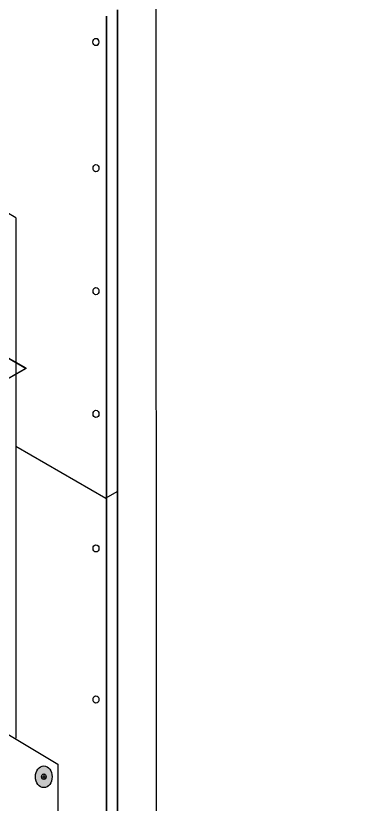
# Model space of a CAD drawing. Header units: inches. Extents: x -17.6 to 82.3, y -15.1 to 23.2.
# Drawn here: x 2.49 to 4.555, y 9.506 to 14.32 of the extents above; entities that cross this region are included whole.
import ezdxf

# ---------------------------------------------------------------- set-up
doc = ezdxf.new("R2010")
doc.units = ezdxf.units.IN
doc.header["$MEASUREMENT"] = 0
doc.layers.add('G-ANNO-TTLB', color=7, linetype='Continuous', lineweight=0)
doc.layers.add('TYVEK', color=7, linetype='Continuous', lineweight=0)

# ---------------------------------------------------------------- blocks, each defined once
blk = doc.blocks.new('Block_37')
at = {"layer": 'TYVEK', "color": 4, "lineweight": 25, "true_color": 0x00ffff}
for p, q in [((-0.4384, 11.5955), (-0.0842, 11.3904)), ((2.4316, 9.9409), (2.7467, 9.7517))]:
    blk.add_line(p, q, dxfattribs=at)

msp = doc.modelspace()

# ---------------------------------------------------------------- hatches: boundary and pattern name
at = {"layer": 'G-ANNO-TTLB', "true_color": 0xff00ff, "transparency": 33554687}
h = msp.add_hatch(color=6, dxfattribs=at)
edge = h.paths.add_edge_path()
edge.add_spline(control_points=[(24.6253, -11.0625), (24.6253, -11.0625), (-16.0625, -11.0625), (-16.0625, -11.0625), (-16.0625, -11.0625), (-16.0625, 23.0625), (-16.0625, 23.0625), (-16.0625, 23.0625), (24.6253, 23.0625), (24.6253, 23.0625), (24.6253, 23.0625), (24.6253, -11.0625), (24.6253, -11.0625)], knot_values=[0, 0, 0, 0, 1, 1, 1, 2, 2, 2, 3, 3, 3, 4, 4, 4, 4], degree=3, periodic=0)
edge = h.paths.add_edge_path()
edge.add_spline(control_points=[(-15.9375, 22.9375), (-15.9375, 22.9375), (-15.9375, -10.9375), (-15.9375, -10.9375), (-15.9375, -10.9375), (24.5003, -10.9375), (24.5003, -10.9375), (24.5003, -10.9375), (24.5003, 22.9375), (24.5003, 22.9375), (24.5003, 22.9375), (-15.9375, 22.9375), (-15.9375, 22.9375)], knot_values=[0, 0, 0, 0, 1, 1, 1, 2, 2, 2, 3, 3, 3, 4, 4, 4, 4], degree=3, periodic=0)
edge.add_line((-15.9375, 22.9375), (-15.9375, 22.9375))
at = {"layer": 'TYVEK', "true_color": 0x003b71, "transparency": 33554687}
h = msp.add_hatch(color=156, dxfattribs=at)
h.dxf.hatch_style = 2
edge = h.paths.add_edge_path()
edge.add_ellipse((2.6612, 9.6741), major_axis=(0, 0.0664), ratio=0.766948, start_angle=0, end_angle=360)

# ---------------------------------------------------------------- linework, layer by layer
at = {"layer": 'G-ANNO-TTLB'}
for points in [[(24.6253, -11.0625), (24.6253, -11.0625), (-16.0625, -11.0625), (-16.0625, -11.0625), (-16.0625, -11.0625), (-16.0625, 23.0625), (-16.0625, 23.0625), (-16.0625, 23.0625), (24.6253, 23.0625), (24.6253, 23.0625), (24.6253, 23.0625), (24.6253, -11.0625), (24.6253, -11.0625)], [(-15.9375, 22.9375), (-15.9375, 22.9375), (-15.9375, -10.9375), (-15.9375, -10.9375), (-15.9375, -10.9375), (24.5003, -10.9375), (24.5003, -10.9375), (24.5003, -10.9375), (24.5003, 22.9375), (24.5003, 22.9375), (24.5003, 22.9375), (-15.9375, 22.9375), (-15.9375, 22.9375)]]:
    msp.add_open_spline(points, degree=3, knots=[0, 0, 0, 0, 1, 1, 1, 2, 2, 2, 3, 3, 3, 4, 4, 4, 4], dxfattribs=at)
at = {"layer": 'TYVEK', "color": 33, "lineweight": 25, "true_color": 0xcc9966}
msp.add_line((3.3494, 8.6045), (3.3459, 14.4964), dxfattribs=at)
at = {"layer": 'TYVEK', "color": 2, "lineweight": 35, "true_color": 0xffff00}
for p, q in [((3.1099, 8.4633), (3.1099, 14.3572)), ((3.0431, 14.3186), (3.0431, 8.4246))]:
    msp.add_line(p, q, dxfattribs=at)
at = {"layer": 'TYVEK', "color": 4, "lineweight": 25, "true_color": 0x00ffff}
for p, q in [((-0.1765, 13.7296), (2.5527, 12.1673)), ((2.7467, 9.7513), (2.7467, 8.9365))]:
    msp.add_line(p, q, dxfattribs=at)
at = {"layer": 'TYVEK', "color": 191, "lineweight": 25, "true_color": 0xbf7fff}
for q in [(2.1983, 13.2548), (2.4901, 9.9093)]:
    msp.add_line((2.4901, 13.0875), q, dxfattribs=at)
at = {"layer": 'TYVEK', "color": 2, "lineweight": 25, "true_color": 0xffff00}
for p in [(2.4901, 11.6931), (3.1057, 11.414)]:
    msp.add_line(p, (3.0389, 11.3753), dxfattribs=at)
at = {"layer": 'TYVEK', "color": 18, "lineweight": 25, "true_color": 0x080808}
for p, q in [((2.6612, 9.6917), (2.6612, 9.6574)), ((2.6477, 9.6745), (2.6747, 9.6745))]:
    msp.add_line(p, q, dxfattribs=at)
at = {"layer": 'TYVEK', "color": 4, "lineweight": 25, "true_color": 0x00ffff}
msp.add_lwpolyline([(2.5527, 12.1673), (2.0345, 11.8711), (-0.6905, 13.431), (-0.1765, 13.7296)], dxfattribs=at)
at = {"layer": 'TYVEK'}
msp.add_lwpolyline([(2.0345, 11.8743), (-0.6905, 13.4342), (-0.1855, 13.7264), (2.5527, 12.1705)], close=True, dxfattribs=at)
at = {"layer": 'TYVEK', "color": 252, "lineweight": 25, "true_color": 0x848484}
for centre in [(2.979, 14.1602), (2.9793, 13.3894), (2.9793, 12.6394), (2.9793, 11.8894), (2.9793, 11.0688), (2.9793, 10.1461)]:
    msp.add_ellipse(centre, major_axis=(0, 0.0221), ratio=0.812499, dxfattribs=at)
at = {"layer": 'TYVEK', "color": 18, "lineweight": 25, "true_color": 0x000000}
msp.add_ellipse((2.6612, 9.6741), major_axis=(0, 0.0664), ratio=0.766948, dxfattribs=at)
at = {"layer": 'TYVEK', "color": 18, "lineweight": 25, "true_color": 0x080808}
msp.add_ellipse((2.6612, 9.6745), major_axis=(0, 0.0171), ratio=0.788846, dxfattribs=at)

# ---------------------------------------------------------------- block references
at = {"layer": 'TYVEK'}
msp.add_blockref('Block_37', (0, 0), dxfattribs=at)

doc.saveas('drawing.dxf')
